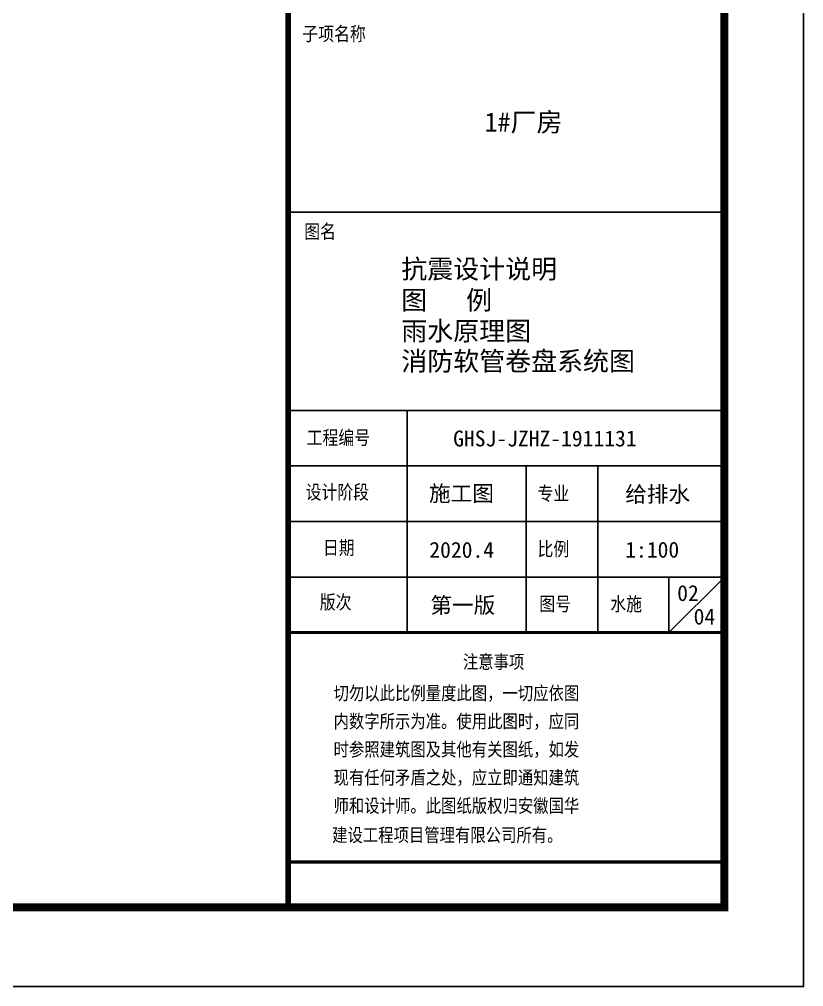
# Model space of a CAD drawing. Extents: x -409572 to -157272, y 600795 to 878326.
# Drawn here: x -345161 to -335272, y 794326 to 806520 of the extents above; entities that cross this region are included whole.
import ezdxf

# ---------------------------------------------------------------- set-up
doc = ezdxf.new("R2010")
doc.units = 0
doc.header["$LTSCALE"] = 1000
doc.header["$MEASUREMENT"] = 0
for name, color, linetype in [('1', 1, 'CONTINUOUS'), ('PP-PM-TK', 7, 'CONTINUOUS'), ('PUB_TEXT', 7, 'CONTINUOUS'), ('PUB_TITLE', 4, 'CONTINUOUS'), ('TWT_TITLE', 7, 'CONTINUOUS')]:
    doc.layers.add(name, color=color, linetype=linetype)
doc.styles.add('-黑体', font='simhei.ttf', dxfattribs={"width": 0.8})
doc.styles.add('TQ', font='txt.shx', dxfattribs={"width": 0.8, "bigfont": 'hztxt.shx'})

msp = doc.modelspace()

# ---------------------------------------------------------------- linework, layer by layer
at = {"layer": '1'}
msp.add_line((-341772, 804089.8), (-336272, 804089.8), dxfattribs=at)
at = {"layer": '1', "color": 4}
for p, q in [((-341772, 801589.8), (-336272, 801589.8)), ((-340272.5, 801589.8), (-340272.5, 798789.8)), ((-341772, 800889.8), (-336272, 800889.8)), ((-338772, 800889.8), (-338772, 798789.8)), ((-337867.7, 800889.8), (-337867.7, 798789.8)), ((-341772, 800189.8), (-336272, 800189.8)), ((-341772, 799489.8), (-336272, 799489.8)), ((-336272, 799489.8), (-336972, 798789.8)), ((-336972, 799489.8), (-336972, 798789.8))]:
    msp.add_line(p, q, dxfattribs=at)
at = {"layer": '1', "color": 4, "const_width": 40}
msp.add_lwpolyline([(-341772, 798789.8), (-336272, 798789.8)], dxfattribs=at)
at = {"layer": 'PP-PM-TK', "color": 4}
for points, const_width in [([(-341772, 835325.7), (-341772, 795325.7)], 70), ([(-341772, 795897.4), (-336272, 795897.4)], 40)]:
    msp.add_lwpolyline(points, dxfattribs=dict(at, const_width=const_width))
at = {"layer": 'TWT_TITLE', "color": 4}
msp.add_lwpolyline([(-409572, 794325.7), (-335272, 794325.7), (-335272, 836325.7), (-409572, 836325.7)], close=True, dxfattribs=at)
at = {"layer": 'TWT_TITLE', "color": 4, "const_width": 100}
msp.add_lwpolyline([(-407072, 795325.7), (-336272, 795325.7), (-336272, 835325.7), (-407072, 835325.7)], close=True, dxfattribs=at)

# ---------------------------------------------------------------- texts
at = {"layer": 'PUB_TEXT', "color": 2, "style": 'TQ'}
for s, height, p in [('子项名称', 200, (-341592.8, 806230.7)), ('图名', 200, (-341568.8, 803737.8)), ('工程编号', 200, (-341538.1, 801139.2)), ('设计阶段', 200, (-341551.6, 800453)), ('专业', 200, (-338627.2, 800436.1)), ('日期', 200, (-341333.3, 799753)), ('比例', 200, (-338627.2, 799736.1)), ('版次', 200, (-341372.7, 799066.4)), ('图号', 200, (-338604.7, 799043.6)), ('水施', 200, (-337709.1, 799042.8)), ('注意事项', 193.6, (-339568.5, 798317.3)), ('切勿以此比例量度此图，一切应依图', 193.6, (-341198.8, 797921.5)), ('内数字所示为准。使用此图时，应同', 193.6, (-341198.8, 797567.6)), ('时参照建筑图及其他有关图纸，如发', 193.6, (-341198.8, 797212.7)), ('现有任何矛盾之处，应立即通知建筑', 193.6, (-341198.8, 796857.8)), ('师和设计师。此图纸版权归安徽国华', 193.6, (-341198.8, 796502.8)), ('建设工程项目管理有限公司所有。', 193.6, (-341216.8, 796133.7))]:
    msp.add_text(s, height=height, dxfattribs=at).set_placement(p)
at = {"layer": 'PUB_TITLE', "color": 255, "style": '-黑体'}
for s, height, p in [('1#厂房', 240, (-339294.3, 805104.4)), ('GHSJ-JZHZ-1911131', 200, (-339691, 801136)), ('施工图', 200, (-339995.3, 800443)), ('给排水', 200, (-337521.6, 800434.1)), ('1:100', 200, (-337521.6, 799734.1)), ('2020.4', 200, (-339991.5, 799732.1)), ('02', 200, (-336866.4, 799187.3)), ('第一版', 200, (-339978.7, 799034.7)), ('04', 200, (-336659.2, 798890.7))]:
    msp.add_text(s, height=height, dxfattribs=at).set_placement(p)
at = {"layer": 'PUB_TITLE', "color": 6, "style": '-黑体'}
for s, p in [('抗震设计说明', (-340345.3, 803252.8)), ('图   例', (-340345.3, 802859.8)), ('雨水原理图', (-340345.3, 802471.6)), ('消防软管卷盘系统图', (-340345.3, 802091.6))]:
    msp.add_text(s, height=240, dxfattribs=at).set_placement(p)

doc.saveas('drawing.dxf')
